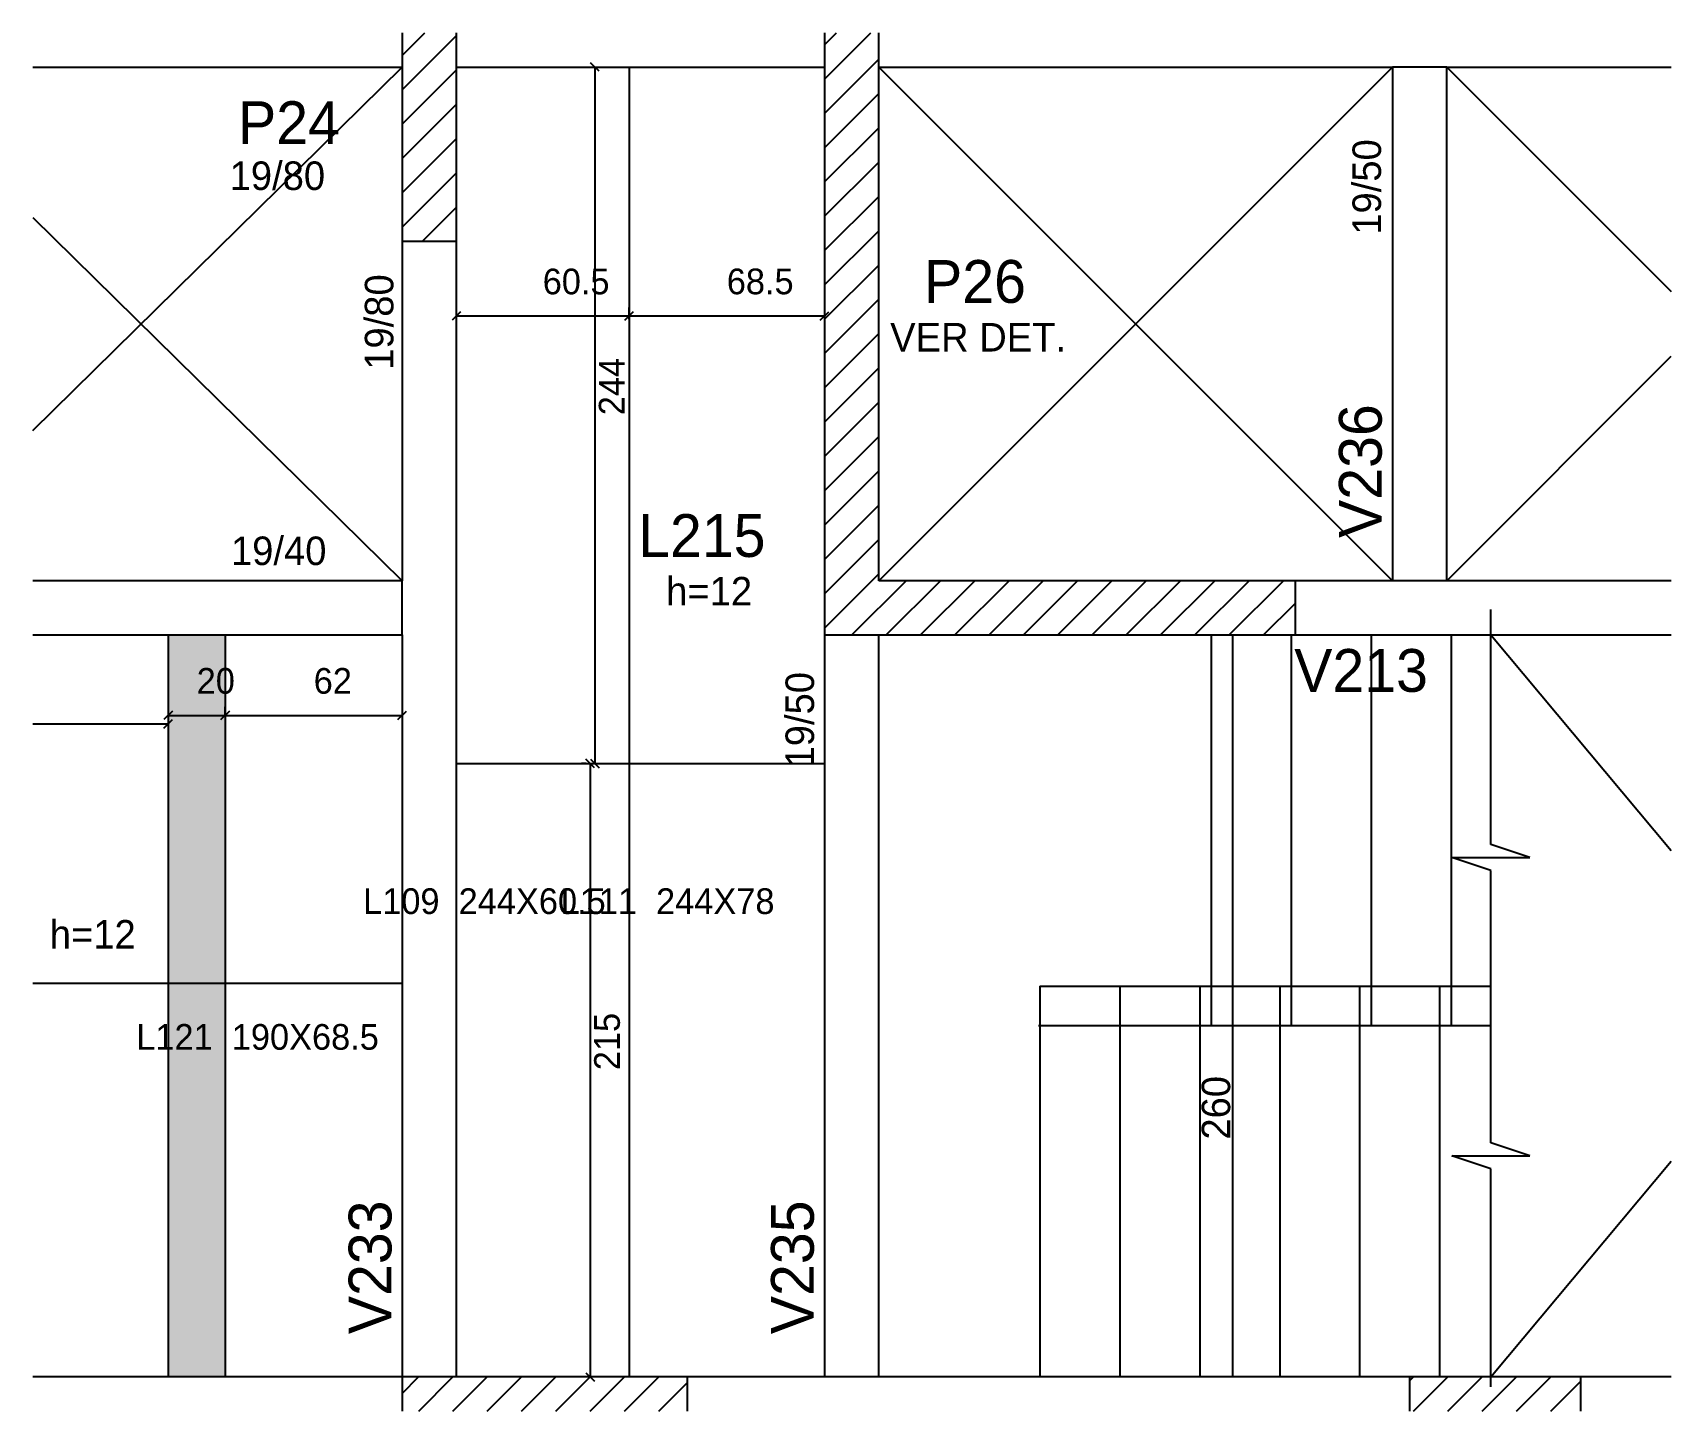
# Model space of a CAD drawing. Header units: metres. Extents: x 5230 to 5804, y 1689 to 2172.
import ezdxf

# ---------------------------------------------------------------- set-up
doc = ezdxf.new("R2010")
doc.units = ezdxf.units.M
for name, color, linetype in [('1', 7, 'Continuous'), ('2', 7, 'Continuous'), ('3', 7, 'Continuous'), ('4', 7, 'Continuous'), ('7', 7, 'Continuous'), ('9', 7, 'Continuous'), ('AUX00', 7, 'Continuous'), ('Hachura', 7, 'Continuous'), ('Painéis', 7, 'Continuous')]:
    doc.layers.add(name, color=color, linetype=linetype)

msp = doc.modelspace()

# ---------------------------------------------------------------- hatches: boundary and pattern name
at = {"layer": 'Hachura'}
h = msp.add_hatch(color=7, dxfattribs=at)
h.dxf.hatch_style = 1
h.paths.add_polyline_path([(5297.36, 1700.58), (5277.36, 1700.58), (5277.36, 1960.58), (5297.36, 1960.58), (5297.36, 1700.58)])

# ---------------------------------------------------------------- linework, layer by layer
at = {"layer": '1', "color": 1, "lineweight": 25}
for p, q in [((5229.93, 2032.27), (5359.36, 2159.58)), ((5229.93, 2032.27), (5359.36, 2159.58)), ((5526.36, 1979.58), (5706.36, 2159.58)), ((5526.36, 2159.58), (5706.36, 1979.58)), ((5526.36, 1979.58), (5706.36, 2159.58)), ((5526.36, 2159.58), (5706.36, 1979.58)), ((5725.36, 2159.58), (5804.05, 2080.9)), ((5725.36, 2159.58), (5804.05, 2080.9)), ((5229.93, 2106.9), (5359.36, 1979.58)), ((5229.93, 2106.9), (5359.36, 1979.58)), ((5725.36, 1979.58), (5804.05, 2058.27)), ((5725.36, 1979.58), (5804.05, 2058.27)), ((5740.82, 1960.58), (5804.05, 1885.02)), ((5740.82, 1700.58), (5804.05, 1776.15))]:
    msp.add_line(p, q, dxfattribs=at)
at = {"layer": '3', "color": 3, "lineweight": 25}
for p, q in [((5359.36, 2163.63), (5367.32, 2171.58)), ((5359.36, 2151.61), (5378.36, 2170.61)), ((5507.36, 2155.36), (5523.59, 2171.58)), ((5507.36, 2167.38), (5511.57, 2171.58)), ((5507.36, 2143.34), (5526.36, 2162.34)), ((5359.36, 2139.59), (5378.36, 2158.59)), ((5507.36, 2131.32), (5526.36, 2150.32)), ((5359.36, 2127.57), (5378.36, 2146.57)), ((5507.36, 2119.3), (5526.36, 2138.3)), ((5359.36, 2115.54), (5378.36, 2134.54)), ((5507.36, 2107.27), (5526.36, 2126.27)), ((5359.36, 2103.52), (5378.36, 2122.52)), ((5507.36, 2095.25), (5526.36, 2114.25)), ((5366.44, 2098.58), (5378.36, 2110.5)), ((5507.36, 2083.23), (5526.36, 2102.23)), ((5507.36, 2071.21), (5526.36, 2090.21)), ((5507.36, 2059.19), (5526.36, 2078.19)), ((5507.36, 2047.17), (5526.36, 2066.17)), ((5507.36, 2035.15), (5526.36, 2054.15)), ((5507.36, 2023.13), (5526.36, 2042.13)), ((5507.36, 2011.11), (5526.36, 2030.11)), ((5507.36, 1999.09), (5526.36, 2018.09)), ((5507.36, 1987.07), (5526.36, 2006.07)), ((5507.36, 1975.05), (5526.36, 1994.05)), ((5507.36, 1963.02), (5526.36, 1982.02)), ((5516.94, 1960.58), (5535.94, 1979.58)), ((5528.96, 1960.58), (5547.96, 1979.58)), ((5540.98, 1960.58), (5559.98, 1979.58)), ((5553.01, 1960.58), (5572.01, 1979.58)), ((5565.03, 1960.58), (5584.03, 1979.58)), ((5577.05, 1960.58), (5596.05, 1979.58)), ((5589.07, 1960.58), (5608.07, 1979.58)), ((5601.09, 1960.58), (5620.09, 1979.58)), ((5613.11, 1960.58), (5632.11, 1979.58)), ((5625.13, 1960.58), (5644.13, 1979.58)), ((5637.15, 1960.58), (5656.15, 1979.58)), ((5649.17, 1960.58), (5668.17, 1979.58)), ((5661.19, 1960.58), (5672.36, 1971.75)), ((5359.36, 1694.82), (5365.13, 1700.58)), ((5365.15, 1688.58), (5377.15, 1700.58)), ((5377.17, 1688.58), (5389.17, 1700.58)), ((5389.19, 1688.58), (5401.19, 1700.58)), ((5401.21, 1688.58), (5413.21, 1700.58)), ((5413.23, 1688.58), (5425.23, 1700.58)), ((5425.25, 1688.58), (5437.25, 1700.58)), ((5437.28, 1688.58), (5449.28, 1700.58)), ((5712.36, 1699.21), (5713.73, 1700.58)), ((5713.75, 1688.58), (5725.75, 1700.58)), ((5725.78, 1688.58), (5737.78, 1700.58)), ((5737.8, 1688.58), (5749.8, 1700.58)), ((5749.82, 1688.58), (5761.82, 1700.58)), ((5449.3, 1688.58), (5459.36, 1698.65)), ((5761.84, 1688.58), (5772.36, 1699.11))]:
    msp.add_line(p, q, dxfattribs=at)
for points in [[(5229.93, 2159.58), (5359.36, 2159.58)], [(5378.36, 2159.58), (5507.36, 2159.58)], [(5526.36, 2159.58), (5706.36, 2159.58)], [(5706.36, 2159.58), (5706.36, 1979.58)], [(5725.36, 2159.58), (5706.36, 2159.58)], [(5725.36, 2159.58), (5804.05, 2159.58)], [(5725.36, 1979.58), (5725.36, 2159.58)], [(5359.36, 2098.58), (5359.36, 1979.58)], [(5378.36, 1970.08), (5378.36, 2098.58)], [(5359.36, 1979.58), (5229.93, 1979.58)], [(5359.36, 1960.58), (5359.36, 1979.58)], [(5706.36, 1979.58), (5672.36, 1979.58)], [(5725.36, 1979.58), (5706.36, 1979.58)], [(5804.05, 1979.58), (5725.36, 1979.58)], [(5378.36, 1700.58), (5378.36, 1970.08)], [(5229.93, 1960.58), (5359.36, 1960.58)], [(5359.36, 1960.58), (5359.36, 1700.58)], [(5507.36, 1960.58), (5507.36, 1700.58)], [(5526.36, 1700.58), (5526.36, 1960.58)], [(5672.36, 1960.58), (5715.86, 1960.58)], [(5715.86, 1960.58), (5804.05, 1960.58)], [(5359.36, 1700.58), (5229.93, 1700.58)], [(5507.36, 1700.58), (5459.36, 1700.58)], [(5526.36, 1700.58), (5507.36, 1700.58)], [(5712.36, 1700.58), (5526.36, 1700.58)], [(5804.05, 1700.58), (5772.36, 1700.58)]]:
    msp.add_lwpolyline(points, dxfattribs=at)
at = {"layer": '7', "color": 7, "lineweight": 25}
for points in [[(5359.36, 2171.58), (5359.36, 2098.58)], [(5378.36, 2098.58), (5378.36, 2171.58)], [(5507.36, 2171.58), (5507.36, 1960.58)], [(5526.36, 1979.58), (5526.36, 2171.58)], [(5359.36, 2098.58), (5378.36, 2098.58)], [(5672.36, 1979.58), (5526.36, 1979.58)], [(5672.36, 1960.58), (5672.36, 1979.58)], [(5507.36, 1960.58), (5672.36, 1960.58)], [(5459.36, 1700.58), (5359.36, 1700.58)], [(5359.36, 1700.58), (5359.36, 1688.58)], [(5459.36, 1688.58), (5459.36, 1700.58)], [(5772.36, 1700.58), (5712.36, 1700.58)], [(5712.36, 1700.58), (5712.36, 1688.58)], [(5772.36, 1688.58), (5772.36, 1700.58)]]:
    msp.add_lwpolyline(points, dxfattribs=at)
at = {"layer": '9', "color": 9, "lineweight": 25}
for p, q in [((5740.82, 1887.17), (5740.82, 1969.56)), ((5642.88, 1960.58), (5642.88, 1823.58)), ((5650.39, 1700.58), (5650.39, 1960.58)), ((5670.88, 1960.58), (5670.88, 1823.58)), ((5698.88, 1960.58), (5698.88, 1823.58)), ((5726.88, 1960.58), (5726.88, 1823.58)), ((5740.82, 1782.67), (5740.82, 1878.06)), ((5582.86, 1837.58), (5582.86, 1700.58)), ((5582.86, 1837.58), (5740.82, 1837.58)), ((5610.86, 1837.58), (5610.86, 1700.58)), ((5638.86, 1837.58), (5638.86, 1700.58)), ((5666.86, 1837.58), (5666.86, 1700.58)), ((5694.86, 1837.58), (5694.86, 1700.58)), ((5722.86, 1837.58), (5722.86, 1700.58)), ((5740.82, 1823.58), (5582.36, 1823.58)), ((5740.82, 1697.08), (5740.82, 1773.56))]:
    msp.add_line(p, q, dxfattribs=at)
for points in [[(5740.82, 1887.17), (5740.82, 1896.28)], [(5754.49, 1882.61), (5740.82, 1887.17)], [(5740.82, 1878.06), (5727.15, 1882.61)], [(5727.15, 1882.61), (5754.49, 1882.61)], [(5740.82, 1868.94), (5740.82, 1878.06)], [(5740.82, 1782.67), (5740.82, 1791.79)], [(5754.49, 1778.12), (5740.82, 1782.67)], [(5740.82, 1773.56), (5727.15, 1778.12)], [(5727.15, 1778.12), (5754.49, 1778.12)], [(5740.82, 1764.45), (5740.82, 1773.56)]]:
    msp.add_lwpolyline(points, dxfattribs=at)
at = {"layer": 'Painéis', "color": 0, "lineweight": 25}
for p, q in [((5428.35, 2158.08), (5425.35, 2161.08)), ((5379.86, 2073.84), (5376.86, 2070.84)), ((5440.36, 2073.84), (5437.36, 2070.84)), ((5437.36, 2070.84), (5440.36, 2073.84)), ((5505.86, 2070.84), (5508.86, 2073.84)), ((5278.86, 1933.91), (5275.86, 1930.91)), ((5275.86, 1927.91), (5278.86, 1930.91)), ((5295.86, 1930.91), (5298.86, 1933.91)), ((5298.86, 1933.91), (5295.86, 1930.91)), ((5357.86, 1930.91), (5360.86, 1933.91)), ((5426.73, 1914.08), (5423.73, 1917.08)), ((5425.35, 1917.08), (5428.35, 1914.08)), ((5423.73, 1702.08), (5426.73, 1699.08))]:
    msp.add_line(p, q, dxfattribs=at)
at = {"layer": 'Painéis', "color": 4, "lineweight": 25}
for p, q in [((5426.85, 2159.58), (5426.85, 1915.58)), ((5438.86, 2071.2), (5438.86, 2075.34)), ((5438.86, 2072.34), (5378.36, 2072.34)), ((5507.36, 2072.34), (5438.86, 2072.34)), ((5507.36, 2070.18), (5507.36, 2069.34)), ((5297.36, 1932.41), (5297.36, 1935.41)), ((5229.93, 1929.41), (5277.36, 1929.41)), ((5277.36, 1932.41), (5297.36, 1932.41)), ((5297.36, 1932.41), (5359.36, 1932.41)), ((5423.85, 1915.58), (5422.23, 1915.58)), ((5425.23, 1915.58), (5425.23, 1700.58))]:
    msp.add_line(p, q, dxfattribs=at)
at = {"layer": 'Painéis', "color": 200, "lineweight": 25}
for p, q in [((5438.86, 2159.58), (5438.86, 1700.58)), ((5277.36, 1960.58), (5277.36, 1700.58)), ((5297.36, 1960.58), (5297.36, 1700.58)), ((5378.36, 1915.58), (5507.36, 1915.58)), ((5229.93, 1838.58), (5359.36, 1838.58))]:
    msp.add_line(p, q, dxfattribs=at)

# ---------------------------------------------------------------- texts
at = {"layer": '2', "color": 2, "lineweight": 25}
msp.add_text('260', height=10, rotation=90, dxfattribs=at).set_placement((5649.51, 1783.75))
at = {"layer": '3', "color": 3, "lineweight": 25}
for s, p in [('19/50', (5702.35, 2100.82)), ('19/80', (5356.28, 2053.5)), ('19/50', (5503.68, 1914.15))]:
    msp.add_text(s, height=10, rotation=90, dxfattribs=at).set_placement(p)
for s, p in [('19/80', (5298.9, 2116.5)), ('VER DET.', (5530.35, 2059.9)), ('19/40', (5299.37, 1985.07)), ('h=12', (5451.87, 1970.92)), ('h=12', (5235.89, 1850.69))]:
    msp.add_text(s, height=10, dxfattribs=at).set_placement(p)
at = {"layer": '4', "color": 4, "lineweight": 25}
for s, p in [('P24', (5301.86, 2132.58)), ('P26', (5542.25, 2076.95)), ('L215', (5442.05, 1987.92)), ('V213', (5671.94, 1940.65))]:
    msp.add_text(s, height=15, dxfattribs=at).set_placement(p)
for s, p in [('V236', (5702.61, 1994.58)), ('V233', (5355.61, 1715.58)), ('V235', (5503.61, 1715.58))]:
    msp.add_text(s, height=15, rotation=90, dxfattribs=at).set_placement(p)
at = {"layer": 'AUX00', "color": 7, "lineweight": 25}
for s, p in [('L109 ^J244X60.5', (5345.69, 1862.81)), ('L111 ^J244X78', (5414.87, 1862.81)), ('L121 ^J190X68.5', (5266.2, 1815.25))]:
    msp.add_text(s, height=9, dxfattribs=at).set_placement(p)
at = {"layer": 'Painéis', "color": 240, "lineweight": 25}
for s, p in [('60.5', (5408.61, 2079.94)), ('68.5', (5473.11, 2079.96)), ('20', (5287.36, 1940)), ('62', (5328.36, 1940))]:
    msp.add_text(s, height=9, dxfattribs=at).set_placement(p)
for s, p in [('244', (5437.28, 2037.58)), ('215', (5435.64, 1808.08))]:
    msp.add_text(s, height=9, rotation=90, dxfattribs=at).set_placement(p)

doc.saveas('drawing.dxf')
